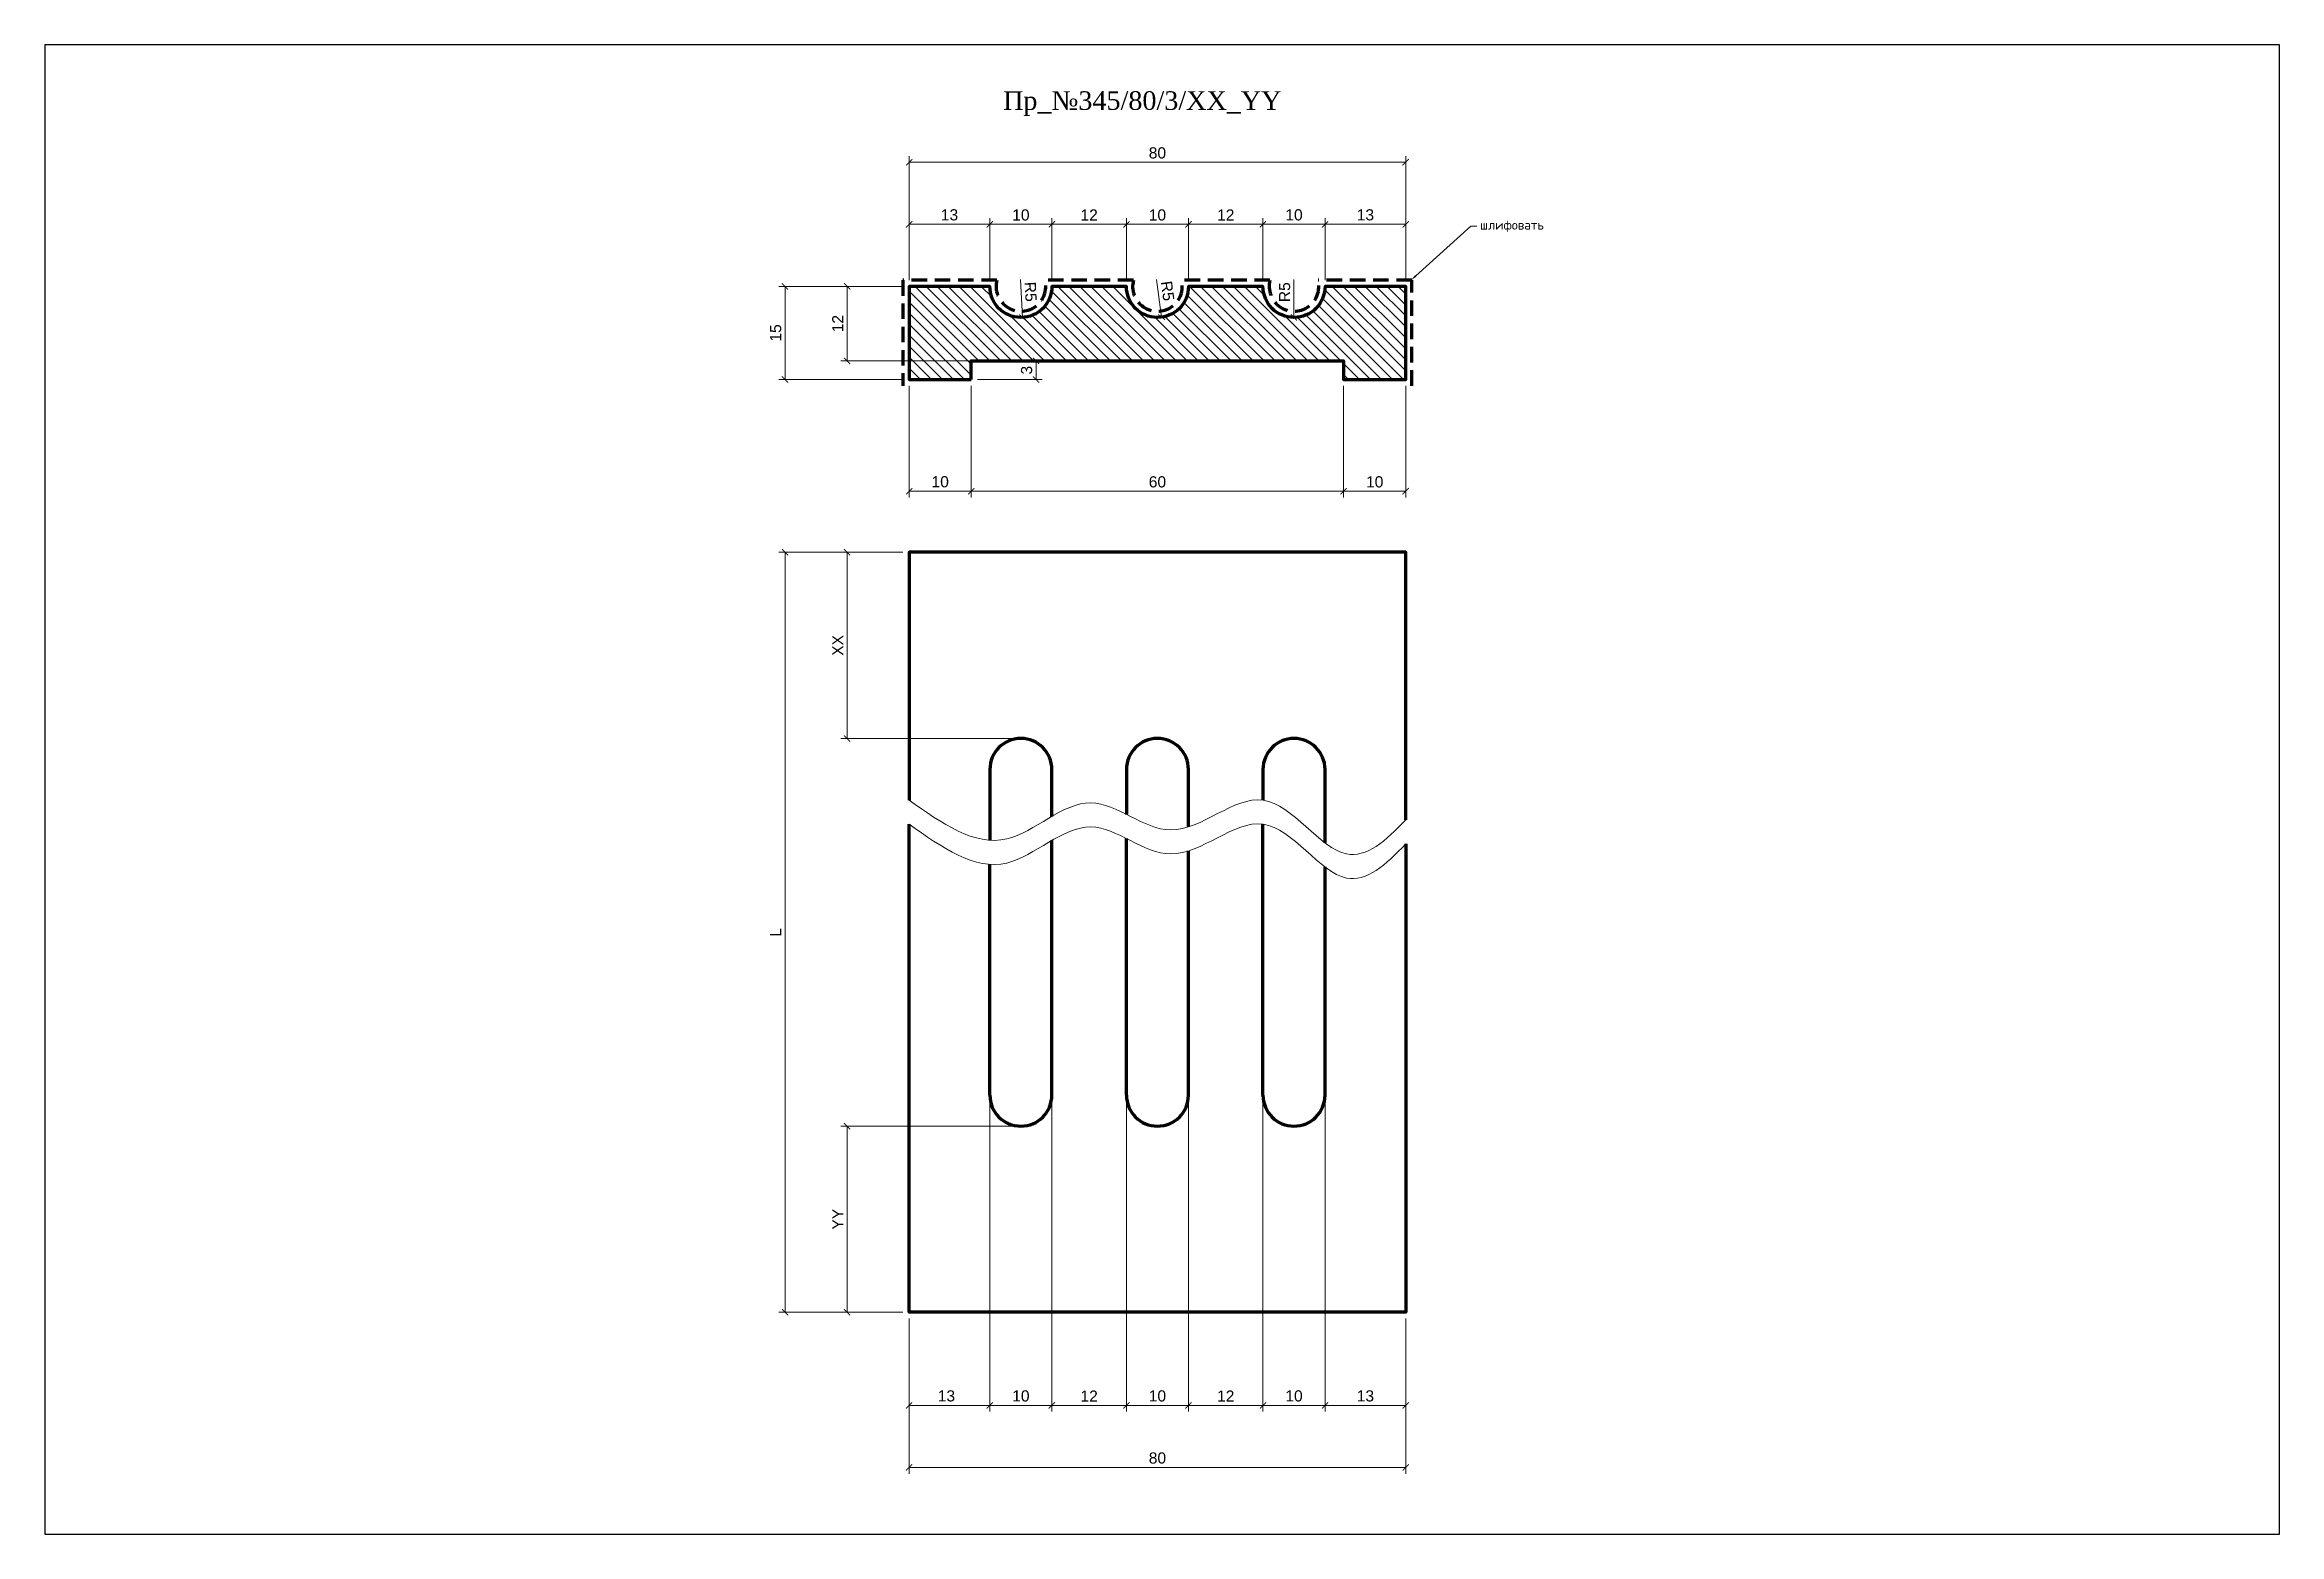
# Model space of a CAD drawing. Header units: millimetres. Extents: x 159 to 519, y -5328 to -5088.
import ezdxf
from ezdxf import colors
from ezdxf.entities.mleader import LeaderData, LeaderLine
from ezdxf.math import Vec2, Vec3

# ---------------------------------------------------------------- set-up
doc = ezdxf.new("R2010")
doc.units = ezdxf.units.MM
doc.linetypes.add('HIDDEN', pattern=[0.375, 0.25, -0.125])
doc.layers.add('Outside panel', color=7, linetype='Continuous', lineweight=18, true_color=0x7f5e57)
for name, color, linetype, lineweight in [('линия 15', 7, 'Continuous', 15), ('линия 50', 1, 'Continuous', 100), ('служебный слой РАЗМЕРЫ', 7, 'Continuous', 9), ('служебный слой ШТРИХОВКА', 4, 'Continuous', 5)]:
    doc.layers.add(name, color=color, linetype=linetype, lineweight=lineweight)
doc.layers.add('размеры в модели', color=7, linetype='Continuous')
doc.styles.add('ELECT', font='times.ttf')
doc.styles.get("Standard").update_dxf_attribs({"font": 'arial.ttf'})
doc.styles.add('ЕСКД профили текст', font='isocpeur.ttf')
doc.dimstyles.new('M_1', dxfattribs={"dimtxt": 1.8, "dimasz": 1, "dimexe": 1, "dimexo": 1, "dimgap": 0.6, "dimtad": 1, "dimdec": 0, "dimdsep": 46, "dimtxsty": 'Standard', "dimblk": 'ARCHTICK', "dimcen": -5, "dimclrd": 7, "dimclre": 7, "dimclrt": 7, "dimadec": 0, "dimazin": 0, "dimtfac": 1, "dimtdec": 0, "dimtmove": 0, "dimatfit": 3, "dimfxl": 1, "dimtolj": 1, "dimtzin": 0, "dimlwd": 5, "dimlwe": 5, "dimarcsym": 0})

# ---------------------------------------------------------------- blocks, each defined once
blk = doc.blocks.new('_ArchTick')
at = {"color": 0, "linetype": 'ByBlock', "const_width": 0.15}
blk.add_lwpolyline([(-0.5, -0.5), (0.5, 0.5)], dxfattribs=at)
blk = doc.blocks.new('*D29')
at = {"layer": 'Defpoints', "color": 0, "ltscale": 1000, "transparency": 16777216}
for p in [(360.51, -5126.65), (360.51, -5131.65)]:
    blk.add_point(p, dxfattribs=at)
at = {"layer": 'линия 15', "color": 7, "lineweight": 5, "ltscale": 1000, "transparency": 16777216}
blk.add_line((360.51, -5125.54), (360.51, -5131.65), dxfattribs=at)
at = {"layer": 'линия 15', "color": 7, "lineweight": 5, "ltscale": 1000, "transparency": 16777216, "rotation": 270}
blk.add_blockref('_ArchTick', (360.51, -5131.65), dxfattribs=at)
at = {"layer": 'линия 15', "color": 7, "ltscale": 1000, "transparency": 16777216, "insert": (359, -5127.59), "char_height": 1.8, "attachment_point": 5, "rotation": 90}
blk.add_mtext('\\A1;R5', dxfattribs=at)
blk = doc.blocks.new('*D28')
at = {"layer": 'Defpoints', "color": 0, "ltscale": 1000, "transparency": 16777216}
for p in [(338.51, -5126.65), (339.19, -5131.61)]:
    blk.add_point(p, dxfattribs=at)
at = {"layer": 'линия 15', "color": 7, "lineweight": 5, "ltscale": 1000, "transparency": 16777216}
blk.add_line((338.36, -5125.55), (339.19, -5131.61), dxfattribs=at)
at = {"layer": 'линия 15', "color": 7, "lineweight": 5, "ltscale": 1000, "transparency": 16777216, "rotation": 277.7408621631349}
blk.add_blockref('_ArchTick', (339.19, -5131.61), dxfattribs=at)
at = {"layer": 'линия 15', "color": 7, "ltscale": 1000, "transparency": 16777216, "insert": (340.14, -5127.38), "char_height": 1.8, "attachment_point": 5, "rotation": 277.7409}
blk.add_mtext('\\A1;R5', dxfattribs=at)
blk = doc.blocks.new('*D27')
at = {"layer": 'Defpoints', "color": 0, "ltscale": 1000, "transparency": 16777216}
for p in [(316.51, -5126.65), (316.78, -5131.65)]:
    blk.add_point(p, dxfattribs=at)
at = {"layer": 'линия 15', "color": 7, "lineweight": 5, "ltscale": 1000, "transparency": 16777216}
blk.add_line((316.46, -5125.54), (316.78, -5131.65), dxfattribs=at)
at = {"layer": 'линия 15', "color": 7, "lineweight": 5, "ltscale": 1000, "transparency": 16777216, "rotation": 273.0005371071833}
blk.add_blockref('_ArchTick', (316.78, -5131.65), dxfattribs=at)
at = {"layer": 'линия 15', "color": 7, "ltscale": 1000, "transparency": 16777216, "insert": (318.08, -5127.51), "char_height": 1.8, "attachment_point": 5, "rotation": 273.0005}
blk.add_mtext('\\A1;R5', dxfattribs=at)
blk = doc.blocks.new('*D24')
at = {"layer": 'Defpoints', "color": 0, "ltscale": 1000, "transparency": 16777216}
for p in [(298.51, -5141.65), (308.51, -5141.65), (298.51, -5159.65)]:
    blk.add_point(p, dxfattribs=at)
at = {"layer": 'размеры в модели', "color": 7, "lineweight": 5, "ltscale": 1000, "transparency": 16777216}
for p, q in [((298.51, -5142.65), (298.51, -5160.65)), ((308.51, -5142.65), (308.51, -5160.65)), ((308.51, -5159.65), (298.51, -5159.65))]:
    blk.add_line(p, q, dxfattribs=at)
at = {"layer": 'размеры в модели', "color": 7, "lineweight": 5, "ltscale": 1000, "transparency": 16777216, "rotation": 180}
blk.add_blockref('_ArchTick', (298.51, -5159.65), dxfattribs=at)
at = {"layer": 'размеры в модели', "color": 7, "lineweight": 5, "ltscale": 1000, "transparency": 16777216}
blk.add_blockref('_ArchTick', (308.51, -5159.65), dxfattribs=at)
at = {"layer": 'размеры в модели', "color": 7, "ltscale": 1000, "transparency": 16777216, "insert": (303.51, -5158.13), "char_height": 1.8, "attachment_point": 5}
blk.add_mtext('\\A1;10', dxfattribs=at)
blk = doc.blocks.new('*D23')
at = {"layer": 'Defpoints', "color": 0, "ltscale": 1000, "transparency": 16777216}
for p in [(308.51, -5138.65), (308.51, -5141.65), (318.96, -5141.65)]:
    blk.add_point(p, dxfattribs=at)
at = {"layer": 'размеры в модели', "color": 7, "lineweight": 5, "ltscale": 1000, "transparency": 16777216}
for p, q in [((309.51, -5138.65), (319.96, -5138.65)), ((318.96, -5138.65), (318.96, -5141.65)), ((309.51, -5141.65), (319.96, -5141.65))]:
    blk.add_line(p, q, dxfattribs=at)
for p, rotation in [((318.96, -5138.65), 90), ((318.96, -5141.65), 270)]:
    blk.add_blockref('_ArchTick', p, dxfattribs=dict(at, rotation=rotation))
at = {"layer": 'размеры в модели', "color": 7, "ltscale": 1000, "transparency": 16777216, "insert": (317.44, -5140.15), "char_height": 1.8, "attachment_point": 5, "rotation": 90}
blk.add_mtext('\\A1;3', dxfattribs=at)
blk = doc.blocks.new('*D22')
at = {"layer": 'Defpoints', "color": 0, "ltscale": 1000, "transparency": 16777216}
for p in [(298.51, -5116.65), (298.51, -5126.65), (311.51, -5126.65)]:
    blk.add_point(p, dxfattribs=at)
at = {"layer": 'размеры в модели', "color": 7, "lineweight": 5, "ltscale": 1000, "transparency": 16777216}
for p, q in [((298.51, -5125.65), (298.51, -5115.65)), ((311.51, -5116.65), (298.51, -5116.65)), ((311.51, -5125.65), (311.51, -5115.65))]:
    blk.add_line(p, q, dxfattribs=at)
at = {"layer": 'размеры в модели', "color": 7, "lineweight": 5, "ltscale": 1000, "transparency": 16777216, "rotation": 180}
blk.add_blockref('_ArchTick', (298.51, -5116.65), dxfattribs=at)
at = {"layer": 'размеры в модели', "color": 7, "lineweight": 5, "ltscale": 1000, "transparency": 16777216}
blk.add_blockref('_ArchTick', (311.51, -5116.65), dxfattribs=at)
at = {"layer": 'размеры в модели', "color": 7, "ltscale": 1000, "transparency": 16777216, "insert": (305.01, -5115.13), "char_height": 1.8, "attachment_point": 5}
blk.add_mtext('\\A1;13', dxfattribs=at)
blk = doc.blocks.new('*D21')
at = {"layer": 'Defpoints', "color": 0, "ltscale": 1000, "transparency": 16777216}
for p in [(321.51, -5116.65), (321.51, -5126.65), (333.51, -5126.65)]:
    blk.add_point(p, dxfattribs=at)
at = {"layer": 'размеры в модели', "color": 7, "lineweight": 5, "ltscale": 1000, "transparency": 16777216}
for p, q in [((321.51, -5125.65), (321.51, -5115.65)), ((333.51, -5116.65), (321.51, -5116.65)), ((333.51, -5125.65), (333.51, -5115.65))]:
    blk.add_line(p, q, dxfattribs=at)
at = {"layer": 'размеры в модели', "color": 7, "lineweight": 5, "ltscale": 1000, "transparency": 16777216, "rotation": 180}
blk.add_blockref('_ArchTick', (321.51, -5116.65), dxfattribs=at)
at = {"layer": 'размеры в модели', "color": 7, "lineweight": 5, "ltscale": 1000, "transparency": 16777216}
blk.add_blockref('_ArchTick', (333.51, -5116.65), dxfattribs=at)
at = {"layer": 'размеры в модели', "color": 7, "ltscale": 1000, "transparency": 16777216, "insert": (327.51, -5115.15), "char_height": 1.8, "attachment_point": 5}
blk.add_mtext('\\A1;12', dxfattribs=at)
blk = doc.blocks.new('*D20')
at = {"layer": 'Defpoints', "color": 0, "ltscale": 1000, "transparency": 16777216}
for p in [(343.51, -5116.65), (343.51, -5126.65), (355.51, -5126.65)]:
    blk.add_point(p, dxfattribs=at)
at = {"layer": 'размеры в модели', "color": 7, "lineweight": 5, "ltscale": 1000, "transparency": 16777216}
for p, q in [((343.51, -5125.65), (343.51, -5115.65)), ((355.51, -5116.65), (343.51, -5116.65)), ((355.51, -5125.65), (355.51, -5115.65))]:
    blk.add_line(p, q, dxfattribs=at)
at = {"layer": 'размеры в модели', "color": 7, "lineweight": 5, "ltscale": 1000, "transparency": 16777216, "rotation": 180}
blk.add_blockref('_ArchTick', (343.51, -5116.65), dxfattribs=at)
at = {"layer": 'размеры в модели', "color": 7, "lineweight": 5, "ltscale": 1000, "transparency": 16777216}
blk.add_blockref('_ArchTick', (355.51, -5116.65), dxfattribs=at)
at = {"layer": 'размеры в модели', "color": 7, "ltscale": 1000, "transparency": 16777216, "insert": (349.51, -5115.15), "char_height": 1.8, "attachment_point": 5}
blk.add_mtext('\\A1;12', dxfattribs=at)
blk = doc.blocks.new('*D19')
at = {"layer": 'Defpoints', "color": 0, "ltscale": 1000, "transparency": 16777216}
for p in [(355.51, -5116.65), (355.51, -5126.65), (365.51, -5126.65)]:
    blk.add_point(p, dxfattribs=at)
at = {"layer": 'размеры в модели', "color": 7, "lineweight": 5, "ltscale": 1000, "transparency": 16777216}
for p, q in [((355.51, -5125.65), (355.51, -5115.65)), ((365.51, -5116.65), (355.51, -5116.65)), ((365.51, -5125.65), (365.51, -5115.65))]:
    blk.add_line(p, q, dxfattribs=at)
at = {"layer": 'размеры в модели', "color": 7, "lineweight": 5, "ltscale": 1000, "transparency": 16777216, "rotation": 180}
blk.add_blockref('_ArchTick', (355.51, -5116.65), dxfattribs=at)
at = {"layer": 'размеры в модели', "color": 7, "lineweight": 5, "ltscale": 1000, "transparency": 16777216}
blk.add_blockref('_ArchTick', (365.51, -5116.65), dxfattribs=at)
at = {"layer": 'размеры в модели', "color": 7, "ltscale": 1000, "transparency": 16777216, "insert": (360.51, -5115.13), "char_height": 1.8, "attachment_point": 5}
blk.add_mtext('\\A1;10', dxfattribs=at)
blk = doc.blocks.new('*D18')
at = {"layer": 'Defpoints', "color": 0, "ltscale": 1000, "transparency": 16777216}
for p in [(378.51, -5116.65), (365.51, -5126.65), (378.51, -5126.65)]:
    blk.add_point(p, dxfattribs=at)
at = {"layer": 'размеры в модели', "color": 7, "lineweight": 5, "ltscale": 1000, "transparency": 16777216}
for p, q in [((365.51, -5125.65), (365.51, -5115.65)), ((365.51, -5116.65), (378.51, -5116.65)), ((378.51, -5125.65), (378.51, -5115.65))]:
    blk.add_line(p, q, dxfattribs=at)
at = {"layer": 'размеры в модели', "color": 7, "lineweight": 5, "ltscale": 1000, "transparency": 16777216, "rotation": 180}
blk.add_blockref('_ArchTick', (365.51, -5116.65), dxfattribs=at)
at = {"layer": 'размеры в модели', "color": 7, "lineweight": 5, "ltscale": 1000, "transparency": 16777216}
blk.add_blockref('_ArchTick', (378.51, -5116.65), dxfattribs=at)
at = {"layer": 'размеры в модели', "color": 7, "ltscale": 1000, "transparency": 16777216, "insert": (372.01, -5115.13), "char_height": 1.8, "attachment_point": 5}
blk.add_mtext('\\A1;13', dxfattribs=at)
blk = doc.blocks.new('*D11')
at = {"layer": 'Defpoints', "color": 0, "ltscale": 1000, "transparency": 16777216}
for p in [(333.51, -5256.94), (343.51, -5256.94), (343.51, -5306.94)]:
    blk.add_point(p, dxfattribs=at)
at = {"layer": 'размеры в модели', "color": 7, "lineweight": 5, "ltscale": 1000, "transparency": 16777216}
for p, q in [((333.51, -5257.94), (333.51, -5307.94)), ((343.51, -5257.94), (343.51, -5307.94)), ((333.51, -5306.94), (343.51, -5306.94))]:
    blk.add_line(p, q, dxfattribs=at)
at = {"layer": 'размеры в модели', "color": 7, "lineweight": 5, "ltscale": 1000, "transparency": 16777216, "rotation": 180}
blk.add_blockref('_ArchTick', (333.51, -5306.94), dxfattribs=at)
at = {"layer": 'размеры в модели', "color": 7, "lineweight": 5, "ltscale": 1000, "transparency": 16777216}
blk.add_blockref('_ArchTick', (343.51, -5306.94), dxfattribs=at)
at = {"layer": 'размеры в модели', "color": 7, "ltscale": 1000, "transparency": 16777216, "insert": (338.51, -5305.42), "char_height": 1.8, "attachment_point": 5}
blk.add_mtext('\\A1;10', dxfattribs=at)
blk = doc.blocks.new('*D10')
at = {"layer": 'Defpoints', "color": 0, "ltscale": 1000, "transparency": 16777216}
for p in [(298.51, -5291.94), (378.51, -5291.94), (378.51, -5316.94)]:
    blk.add_point(p, dxfattribs=at)
at = {"layer": 'размеры в модели', "color": 7, "lineweight": 5, "ltscale": 1000, "transparency": 16777216}
for p, q in [((298.51, -5292.94), (298.51, -5317.94)), ((378.51, -5292.94), (378.51, -5317.94)), ((298.51, -5316.94), (378.51, -5316.94))]:
    blk.add_line(p, q, dxfattribs=at)
at = {"layer": 'размеры в модели', "color": 7, "lineweight": 5, "ltscale": 1000, "transparency": 16777216, "rotation": 180}
blk.add_blockref('_ArchTick', (298.51, -5316.94), dxfattribs=at)
at = {"layer": 'размеры в модели', "color": 7, "lineweight": 5, "ltscale": 1000, "transparency": 16777216}
blk.add_blockref('_ArchTick', (378.51, -5316.94), dxfattribs=at)
at = {"layer": 'размеры в модели', "color": 7, "ltscale": 1000, "transparency": 16777216, "insert": (338.51, -5315.42), "char_height": 1.8, "attachment_point": 5}
blk.add_mtext('\\A1;80', dxfattribs=at)
blk = doc.blocks.new('*D9')
at = {"layer": 'Defpoints', "color": 0, "ltscale": 1000, "transparency": 16777216}
for p in [(365.51, -5256.94), (378.51, -5291.94), (378.51, -5306.94)]:
    blk.add_point(p, dxfattribs=at)
at = {"layer": 'размеры в модели', "color": 7, "lineweight": 5, "ltscale": 1000, "transparency": 16777216}
for p, q in [((365.51, -5257.94), (365.51, -5307.94)), ((378.51, -5292.94), (378.51, -5307.94)), ((365.51, -5306.94), (378.51, -5306.94))]:
    blk.add_line(p, q, dxfattribs=at)
at = {"layer": 'размеры в модели', "color": 7, "lineweight": 5, "ltscale": 1000, "transparency": 16777216, "rotation": 180}
blk.add_blockref('_ArchTick', (365.51, -5306.94), dxfattribs=at)
at = {"layer": 'размеры в модели', "color": 7, "lineweight": 5, "ltscale": 1000, "transparency": 16777216}
blk.add_blockref('_ArchTick', (378.51, -5306.94), dxfattribs=at)
at = {"layer": 'размеры в модели', "color": 7, "ltscale": 1000, "transparency": 16777216, "insert": (372.01, -5305.42), "char_height": 1.8, "attachment_point": 5}
blk.add_mtext('\\A1;13', dxfattribs=at)
blk = doc.blocks.new('*D8')
at = {"layer": 'Defpoints', "color": 0, "ltscale": 1000, "transparency": 16777216}
for p in [(355.51, -5256.94), (365.51, -5256.94), (365.51, -5306.94)]:
    blk.add_point(p, dxfattribs=at)
at = {"layer": 'размеры в модели', "color": 7, "lineweight": 5, "ltscale": 1000, "transparency": 16777216}
for p, q in [((355.51, -5257.94), (355.51, -5307.94)), ((365.51, -5257.94), (365.51, -5307.94)), ((355.51, -5306.94), (365.51, -5306.94))]:
    blk.add_line(p, q, dxfattribs=at)
at = {"layer": 'размеры в модели', "color": 7, "lineweight": 5, "ltscale": 1000, "transparency": 16777216, "rotation": 180}
blk.add_blockref('_ArchTick', (355.51, -5306.94), dxfattribs=at)
at = {"layer": 'размеры в модели', "color": 7, "lineweight": 5, "ltscale": 1000, "transparency": 16777216}
blk.add_blockref('_ArchTick', (365.51, -5306.94), dxfattribs=at)
at = {"layer": 'размеры в модели', "color": 7, "ltscale": 1000, "transparency": 16777216, "insert": (360.51, -5305.42), "char_height": 1.8, "attachment_point": 5}
blk.add_mtext('\\A1;10', dxfattribs=at)
blk = doc.blocks.new('*D6')
at = {"layer": 'Defpoints', "color": 0, "ltscale": 1000, "transparency": 16777216}
for p in [(311.51, -5256.94), (321.51, -5256.94), (321.51, -5306.94)]:
    blk.add_point(p, dxfattribs=at)
at = {"layer": 'размеры в модели', "color": 7, "lineweight": 5, "ltscale": 1000, "transparency": 16777216}
for p, q in [((311.51, -5257.94), (311.51, -5307.94)), ((321.51, -5257.94), (321.51, -5307.94)), ((311.51, -5306.94), (321.51, -5306.94))]:
    blk.add_line(p, q, dxfattribs=at)
at = {"layer": 'размеры в модели', "color": 7, "lineweight": 5, "ltscale": 1000, "transparency": 16777216, "rotation": 180}
blk.add_blockref('_ArchTick', (311.51, -5306.94), dxfattribs=at)
at = {"layer": 'размеры в модели', "color": 7, "lineweight": 5, "ltscale": 1000, "transparency": 16777216}
blk.add_blockref('_ArchTick', (321.51, -5306.94), dxfattribs=at)
at = {"layer": 'размеры в модели', "color": 7, "ltscale": 1000, "transparency": 16777216, "insert": (316.51, -5305.42), "char_height": 1.8, "attachment_point": 5}
blk.add_mtext('\\A1;10', dxfattribs=at)
blk = doc.blocks.new('*D5')
at = {"layer": 'Defpoints', "color": 0, "ltscale": 1000, "transparency": 16777216}
for p in [(311.51, -5256.94), (298.51, -5291.94), (311.51, -5306.94)]:
    blk.add_point(p, dxfattribs=at)
at = {"layer": 'размеры в модели', "color": 7, "lineweight": 5, "ltscale": 1000, "transparency": 16777216}
for p, q in [((311.51, -5257.94), (311.51, -5307.94)), ((298.51, -5292.94), (298.51, -5307.94)), ((298.51, -5306.94), (311.51, -5306.94))]:
    blk.add_line(p, q, dxfattribs=at)
at = {"layer": 'размеры в модели', "color": 7, "lineweight": 5, "ltscale": 1000, "transparency": 16777216, "rotation": 180}
blk.add_blockref('_ArchTick', (298.51, -5306.94), dxfattribs=at)
at = {"layer": 'размеры в модели', "color": 7, "lineweight": 5, "ltscale": 1000, "transparency": 16777216}
blk.add_blockref('_ArchTick', (311.51, -5306.94), dxfattribs=at)
at = {"layer": 'размеры в модели', "color": 7, "ltscale": 1000, "transparency": 16777216, "insert": (304.51, -5305.42), "char_height": 1.8, "attachment_point": 5}
blk.add_mtext('\\A1;13', dxfattribs=at)
blk = doc.blocks.new('*D4')
at = {"layer": 'Defpoints', "color": 0, "ltscale": 1000, "transparency": 16777216}
for p in [(298.51, -5169.49), (278.51, -5291.94), (298.51, -5291.94)]:
    blk.add_point(p, dxfattribs=at)
at = {"layer": 'размеры в модели', "color": 7, "lineweight": 5, "ltscale": 1000, "transparency": 16777216}
for p, q in [((297.51, -5169.49), (277.51, -5169.49)), ((278.51, -5169.49), (278.51, -5291.94)), ((297.51, -5291.94), (277.51, -5291.94))]:
    blk.add_line(p, q, dxfattribs=at)
for p, rotation in [((278.51, -5169.49), 90), ((278.51, -5291.94), 270)]:
    blk.add_blockref('_ArchTick', p, dxfattribs=dict(at, rotation=rotation))
at = {"layer": 'размеры в модели', "color": 7, "ltscale": 1000, "transparency": 16777216, "insert": (277.01, -5230.72), "char_height": 1.8, "attachment_point": 5, "rotation": 90}
blk.add_mtext('\\A1;L', dxfattribs=at)
blk = doc.blocks.new('*D3')
at = {"layer": 'Defpoints', "color": 0, "transparency": 16777216}
for p in [(298.51, -5169.49), (288.51, -5199.49), (316.51, -5199.49)]:
    blk.add_point(p, dxfattribs=at)
at = {"layer": 'линия 50', "color": 7, "lineweight": 5, "transparency": 16777216}
for p, q in [((297.51, -5169.49), (287.51, -5169.49)), ((288.51, -5169.49), (288.51, -5199.49)), ((315.51, -5199.49), (287.51, -5199.49))]:
    blk.add_line(p, q, dxfattribs=at)
for p, rotation in [((288.51, -5169.49), 90), ((288.51, -5199.49), 270)]:
    blk.add_blockref('_ArchTick', p, dxfattribs=dict(at, rotation=rotation))
at = {"layer": 'линия 50', "color": 7, "transparency": 16777216, "insert": (287.01, -5184.49), "char_height": 1.8, "attachment_point": 5, "rotation": 90}
blk.add_mtext('\\A1;XX', dxfattribs=at)

msp = doc.modelspace()

# ---------------------------------------------------------------- hatches: boundary and pattern name
at = {"layer": 'Outside panel', "ltscale": 1000}
h = msp.add_hatch(dxfattribs=at)
h.set_pattern_fill('ANSI31', color=256, scale=10, angle=90)
h.set_pattern_definition([(135, (-310191.121, 88628.6662), (-0.8838834765, -0.8838834765), [])])
edge = h.paths.add_edge_path()
edge.add_arc((316.51, -5126.65), 5, -180, 0, ccw=False)
edge.add_line((311.51, -5126.65), (298.51, -5126.65))
edge.add_line((298.51, -5126.65), (298.51, -5141.65))
edge.add_line((298.51, -5141.65), (308.51, -5141.65))
edge.add_line((308.51, -5141.65), (308.51, -5138.65))
edge.add_line((308.51, -5138.65), (368.51, -5138.65))
edge.add_line((368.51, -5138.65), (368.51, -5141.65))
edge.add_line((368.51, -5141.65), (378.51, -5141.65))
edge.add_line((378.51, -5141.65), (378.51, -5126.65))
edge.add_line((378.51, -5126.65), (365.51, -5126.65))
edge.add_arc((360.51, -5126.65), 5, -180, 0, ccw=False)
edge.add_line((355.51, -5126.65), (343.51, -5126.65))
edge.add_arc((338.51, -5126.65), 5, -180, 0, ccw=False)
edge.add_line((333.51, -5126.65), (321.51, -5126.65))

# ---------------------------------------------------------------- linework, layer by layer
at = {"color": 6, "ltscale": 1000}
msp.add_lwpolyline([(159.25, -5327.71), (519.25, -5327.71), (519.25, -5087.71), (159.25, -5087.71)], close=True, dxfattribs=at)
at = {"layer": 'линия 50', "color": 1, "linetype": 'HIDDEN', "ltscale": 10, "true_color": 0xff0909}
msp.add_lwpolyline([(379.51, -5142.65), (379.51, -5125.65), (364.39, -5125.65, -1.290994), (356.64, -5125.65), (342.39, -5125.65, -1.290994), (334.64, -5125.65), (320.39, -5125.65, -1.290994), (312.64, -5125.65), (297.51, -5125.65), (297.51, -5142.65)], format="xyb", dxfattribs=at)
at = {"layer": 'линия 50', "color": 7}
msp.add_lwpolyline([(308.51, -5141.65), (308.51, -5141.65), (308.51, -5138.65), (368.51, -5138.65), (368.51, -5141.65), (378.51, -5141.65), (378.51, -5126.65), (365.51, -5126.65, -1), (355.51, -5126.65), (343.51, -5126.65, -1), (333.51, -5126.65), (321.51, -5126.65, -1), (311.51, -5126.65), (298.51, -5126.65), (298.51, -5141.65)], format="xyb", close=True, dxfattribs=at)
for points in [[(378.51, -5212.57), (378.51, -5169.49), (298.51, -5169.49), (298.51, -5209.42)], [(378.51, -5216.45), (378.51, -5291.94), (298.51, -5291.94), (298.51, -5213.29)], [(321.51, -5256.94), (321.51, -5215.91)], [(333.51, -5256.94), (333.51, -5215.61)], [(355.51, -5256.94), (355.51, -5213.29)], [(311.51, -5256.94), (311.51, -5219.76)], [(343.51, -5256.94), (343.51, -5217.6)], [(365.51, -5256.94), (365.51, -5220.19)]]:
    msp.add_lwpolyline(points, dxfattribs=at)
for points in [[(321.51, -5212.04), (321.51, -5204.49, 1), (311.51, -5204.49), (311.51, -5215.89)], [(343.51, -5213.73), (343.51, -5204.49, 1), (333.51, -5204.49), (333.51, -5211.73)], [(365.51, -5216.32), (365.51, -5204.49, 1), (355.51, -5204.49), (355.51, -5209.42)]]:
    msp.add_lwpolyline(points, format="xyb", dxfattribs=at)
for centre in [(316.51, -5256.94), (338.51, -5256.94), (360.51, -5256.94)]:
    msp.add_arc(centre, 5, 180, 0, dxfattribs=at)
at = {"layer": 'служебный слой ШТРИХОВКА', "color": 7, "lineweight": 15}
for points in [[(298.51, -5209.42), (303.78, -5213.15), (313.63, -5220.15), (327.34, -5205.33), (341.2, -5219.06), (356.11, -5203.12), (367.78, -5222.43), (375.33, -5216.03), (378.51, -5212.57)], [(298.51, -5213.29), (303.78, -5217.03), (313.63, -5224.03), (327.34, -5209.21), (341.2, -5222.93), (356.11, -5206.99), (367.78, -5226.31), (375.33, -5219.9), (378.51, -5216.45)]]:
    msp.add_open_spline(points, degree=3, knots=[0, 0, 0, 0, 16.914398, 31.673167, 45.232529, 60.868694, 76.888333, 88.564807, 88.564807, 88.564807, 88.564807], dxfattribs=at)

# ---------------------------------------------------------------- texts
at = {"color": 7, "ltscale": 1000, "style": 'ELECT'}
msp.add_text('Пр_№345/80/3/ХХ_YY', height=3, dxfattribs=at).set_placement((313.64, -5098.21))

# ---------------------------------------------------------------- dimensions: what is measured, and where the dimension line sits
at = {"layer": 'линия 15', "color": 7, "ltscale": 1000}
for center, mpoint, picture, middle in [((316.51, -5126.65), (316.78, -5131.65), '*D27', (316.56, -5127.59)), ((338.51, -5126.65), (339.19, -5131.61), '*D28', (338.64, -5127.59)), ((360.51, -5126.65), (360.51, -5131.65), '*D29', (360.51, -5127.59))]:
    dim = msp.add_radius_dim(center=center, mpoint=mpoint, dimstyle='M_1', dxfattribs=at)
    dim.commit()
    dim.dimension.update_dxf_attribs({"geometry": picture, "text_midpoint": middle, "dimtype": 132})
at = {"layer": 'линия 50', "color": 7}
dim = msp.add_linear_dim(base=(288.51, -5199.49), p1=(298.51, -5169.49), p2=(316.51, -5199.49), angle=90, text='XX', dimstyle='M_1', dxfattribs=at)
dim.commit()
dim.dimension.update_dxf_attribs({"geometry": '*D3', "text_midpoint": (287.01, -5184.49)})
at = {"layer": 'размеры в модели', "color": 5, "ltscale": 1000}
for base, p1, p2 in [((378.51, -5106.65), (298.51, -5126.65), (378.51, -5126.65)), ((321.51, -5116.65), (311.51, -5126.65), (321.51, -5126.65)), ((343.51, -5116.65), (333.51, -5126.65), (343.51, -5126.65)), ((368.51, -5159.65), (308.51, -5141.65), (368.51, -5141.65)), ((378.51, -5159.65), (368.51, -5141.65), (378.51, -5141.65)), ((333.51, -5306.94), (321.51, -5256.94), (333.51, -5256.94)), ((355.51, -5306.94), (343.51, -5256.94), (355.51, -5256.94))]:
    msp.add_linear_dim(base=base, p1=p1, p2=p2, dimstyle='M_1', dxfattribs=at).render()
for base, p1, p2, angle, picture, middle in [((298.51, -5116.65), (311.51, -5126.65), (298.51, -5126.65), 180, '*D22', (305.01, -5115.13)), ((321.51, -5116.65), (333.51, -5126.65), (321.51, -5126.65), 180, '*D21', (327.51, -5115.15)), ((343.51, -5116.65), (355.51, -5126.65), (343.51, -5126.65), 180, '*D20', (349.51, -5115.15)), ((355.51, -5116.65), (365.51, -5126.65), (355.51, -5126.65), 180, '*D19', (360.51, -5115.13)), ((378.51, -5116.65), (365.51, -5126.65), (378.51, -5126.65), 180, '*D18', (372.01, -5115.13)), ((318.96, -5141.65), (308.51, -5138.65), (308.51, -5141.65), 90, '*D23', (317.44, -5140.15)), ((298.51, -5159.65), (308.51, -5141.65), (298.51, -5141.65), 180, '*D24', (303.51, -5158.13))]:
    dim = msp.add_linear_dim(base=base, p1=p1, p2=p2, angle=angle, dimstyle='M_1', dxfattribs=at)
    dim.commit()
    dim.dimension.update_dxf_attribs({"geometry": picture, "text_midpoint": middle})
for base, p1 in [((278.51, -5126.65), (298.51, -5141.65)), ((288.51, -5126.65), (314.01, -5138.65))]:
    msp.add_linear_dim(base=base, p1=p1, p2=(298.51, -5126.65), angle=90, dimstyle='M_1', dxfattribs=at).render()
dim = msp.add_linear_dim(base=(278.51, -5291.94), p1=(298.51, -5169.49), p2=(298.51, -5291.94), angle=90, text='L', dimstyle='M_1', dxfattribs=at)
dim.commit()
dim.dimension.update_dxf_attribs({"geometry": '*D4', "text_midpoint": (277.01, -5230.72)})
dim = msp.add_linear_dim(base=(311.51, -5306.94), p1=(298.51, -5291.94), p2=(311.51, -5256.94), dimstyle='M_1', dxfattribs=at)
dim.commit()
dim.dimension.update_dxf_attribs({"geometry": '*D5', "text_midpoint": (304.51, -5306.94), "dimtype": 128})
for base, p1, p2, picture, middle in [((321.51, -5306.94), (311.51, -5256.94), (321.51, -5256.94), '*D6', (316.51, -5305.42)), ((343.51, -5306.94), (333.51, -5256.94), (343.51, -5256.94), '*D11', (338.51, -5305.42)), ((365.51, -5306.94), (355.51, -5256.94), (365.51, -5256.94), '*D8', (360.51, -5305.42)), ((378.51, -5306.94), (365.51, -5256.94), (378.51, -5291.94), '*D9', (372.01, -5305.42)), ((378.51, -5316.94), (298.51, -5291.94), (378.51, -5291.94), '*D10', (338.51, -5315.42))]:
    dim = msp.add_linear_dim(base=base, p1=p1, p2=p2, dimstyle='M_1', dxfattribs=at)
    dim.commit()
    dim.dimension.update_dxf_attribs({"geometry": picture, "text_midpoint": middle})
msp.add_linear_dim(base=(288.51, -5261.94), p1=(298.51, -5291.94), p2=(316.51, -5261.94), angle=90, text='YY', dimstyle='M_1', dxfattribs=at).render()

# ---------------------------------------------------------------- leaders
at = {"layer": 'служебный слой РАЗМЕРЫ'}
ml = msp.add_multileader_mtext('Standard', dxfattribs=at)
ml.set_content('\\A1;шлифовать', color=256, style='ЕСКД профили текст')
ml.set_leader_properties(color=256, linetype='ByLayer', lineweight=-1)
ml.build(insert=Vec2(0, 0))
ml.multileader.update_dxf_attribs({"dogleg_length": 1, "arrow_head_size": 1})
ctx = ml.context
ctx.base_point, ctx.char_height, ctx.arrow_head_size, ctx.landing_gap_size, ctx.plane_origin = Vec3(389.98, -5116.97), 1.5, 1, 0.5, Vec3(403.45, -5090.8)
notes = []
notes.append((ctx, [(1, (1, 1, 0), (388.98, -5116.97), (1, 0), 1, [(0, [(379.38, -5125.63)], 0, [])])]))
ctx.mtext.insert, ctx.mtext.flow_direction = Vec3(390.48, -5116), 5
for ctx, leaders in notes:
    for number, flags, end, landing, length, lines in leaders:
        leader = LeaderData()
        leader.index, (leader.has_last_leader_line, leader.has_dogleg_vector, leader.attachment_direction) = number, flags
        leader.last_leader_point, leader.dogleg_vector, leader.dogleg_length = Vec3(end), Vec3(landing), length
        for number, points, colour, breaks in lines:
            line = LeaderLine()
            line.index, line.vertices, line.color, line.breaks = number, Vec3.list(points), colors.encode_raw_color(colour), breaks
            leader.lines.append(line)
        ctx.leaders.append(leader)

doc.saveas('drawing.dxf')
